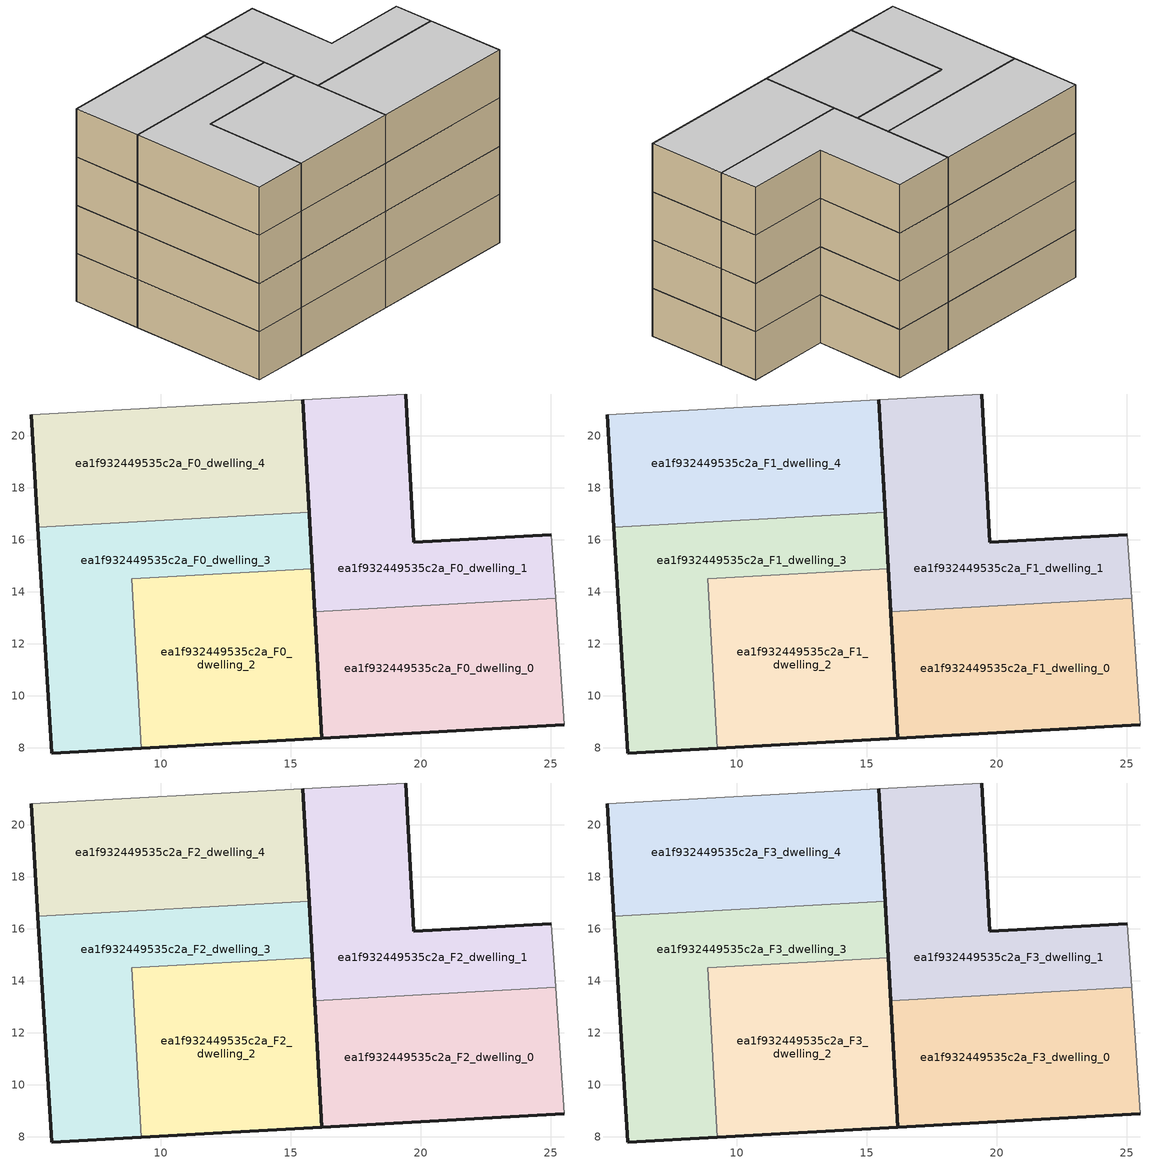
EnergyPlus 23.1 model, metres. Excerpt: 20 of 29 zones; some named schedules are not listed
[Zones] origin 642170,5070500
ea1f932449535c2a_F0_dwelling_0
 floor ground (EU_floor_Construction): 25.53,8.89 25.2,13.74 15.93,13.23 16.2,8.37 z0
 wall outside (EU_wall_Construction): 25.53,8.89 16.2,8.37 15.93,13.23 z0:3
 wall to ea1f932449535c2a_F0_dwelling_1 (EU_wall_Construction): 15.93,13.23 25.2,13.74 z0:3
 wall adiabatic (EU_wall_Construction): 25.2,13.74 25.53,8.89 z0:3
ea1f932449535c2a_F0_dwelling_1
 floor ground (EU_floor_Construction): 25.2,13.74 25.03,16.2 19.73,15.9 19.43,21.6 15.48,21.38 15.93,13.23 z0
 wall outside (EU_wall_Construction): 19.43,21.6 19.73,15.9 25.03,16.2 / 15.93,13.23 15.48,21.38 z0:3
 wall adiabatic (EU_wall_Construction): 25.03,16.2 25.2,13.74 / 15.48,21.38 19.43,21.6 z0:3
ea1f932449535c2a_F0_dwelling_2
 floor ground (EU_floor_Construction): 16.2,8.37 15.84,14.88 8.89,14.49 9.25,7.99 z0
 wall outside (EU_wall_Construction): 15.84,14.88 16.2,8.37 9.25,7.99 z0:3
 wall to ea1f932449535c2a_F0_dwelling_3 (EU_wall_Construction): 9.25,7.99 8.89,14.49 15.84,14.88 z0:3
ea1f932449535c2a_F0_dwelling_3
 floor ground (EU_floor_Construction): 9.25,7.99 8.89,14.49 15.84,14.88 15.72,17.06 5.29,16.48 5.82,7.8 z0
 wall outside (EU_wall_Construction): 9.25,7.99 5.82,7.8 5.29,16.48 / 15.72,17.06 15.84,14.88 z0:3
 wall to ea1f932449535c2a_F0_dwelling_4 (EU_wall_Construction): 5.29,16.48 15.72,17.06 z0:3
ea1f932449535c2a_F0_dwelling_4
 floor ground (EU_floor_Construction): 15.72,17.06 15.48,21.38 5.02,20.8 5.29,16.48 z0
 wall outside (EU_wall_Construction): 5.29,16.48 5.02,20.8 / 15.48,21.38 15.72,17.06 z0:3
 wall adiabatic (EU_wall_Construction): 5.02,20.8 15.48,21.38 z0:3
ea1f932449535c2a_F1_dwelling_0
 floor to ea1f932449535c2a_F0_dwelling_0 (EU_floor_Construction): 25.53,8.89 25.2,13.74 15.93,13.23 16.2,8.37 z3
 wall outside (EU_wall_Construction): 25.53,8.89 16.2,8.37 15.93,13.23 z3:6
 wall to ea1f932449535c2a_F1_dwelling_1 (EU_wall_Construction): 15.93,13.23 25.2,13.74 z3:6
 wall adiabatic (EU_wall_Construction): 25.2,13.74 25.53,8.89 z3:6
ea1f932449535c2a_F1_dwelling_1
 floor to ea1f932449535c2a_F0_dwelling_1 (EU_floor_Construction): 25.2,13.74 25.03,16.2 19.73,15.9 19.43,21.6 15.48,21.38 15.93,13.23 z3
 wall outside (EU_wall_Construction): 19.43,21.6 19.73,15.9 25.03,16.2 / 15.93,13.23 15.48,21.38 z3:6
 wall adiabatic (EU_wall_Construction): 25.03,16.2 25.2,13.74 / 15.48,21.38 19.43,21.6 z3:6
ea1f932449535c2a_F1_dwelling_2
 floor to ea1f932449535c2a_F0_dwelling_2 (EU_floor_Construction): 16.2,8.37 15.84,14.88 8.89,14.49 9.25,7.99 z3
 wall outside (EU_wall_Construction): 15.84,14.88 16.2,8.37 9.25,7.99 z3:6
 wall to ea1f932449535c2a_F1_dwelling_3 (EU_wall_Construction): 9.25,7.99 8.89,14.49 15.84,14.88 z3:6
ea1f932449535c2a_F1_dwelling_3
 floor to ea1f932449535c2a_F0_dwelling_3 (EU_floor_Construction): 9.25,7.99 8.89,14.49 15.84,14.88 15.72,17.06 5.29,16.48 5.82,7.8 z3
 wall outside (EU_wall_Construction): 9.25,7.99 5.82,7.8 5.29,16.48 / 15.72,17.06 15.84,14.88 z3:6
 wall to ea1f932449535c2a_F1_dwelling_4 (EU_wall_Construction): 5.29,16.48 15.72,17.06 z3:6
ea1f932449535c2a_F1_dwelling_4
 floor to ea1f932449535c2a_F0_dwelling_4 (EU_floor_Construction): 15.72,17.06 15.48,21.38 5.02,20.8 5.29,16.48 z3
 wall outside (EU_wall_Construction): 5.29,16.48 5.02,20.8 / 15.48,21.38 15.72,17.06 z3:6
 wall adiabatic (EU_wall_Construction): 5.02,20.8 15.48,21.38 z3:6
ea1f932449535c2a_F2_dwelling_0
 floor to ea1f932449535c2a_F1_dwelling_0 (EU_floor_Construction): 25.53,8.89 25.2,13.74 15.93,13.23 16.2,8.37 z6
 wall outside (EU_wall_Construction): 25.53,8.89 16.2,8.37 15.93,13.23 z6:9
 wall to ea1f932449535c2a_F2_dwelling_1 (EU_wall_Construction): 15.93,13.23 25.2,13.74 z6:9
 wall adiabatic (EU_wall_Construction): 25.2,13.74 25.53,8.89 z6:9
ea1f932449535c2a_F2_dwelling_1
 floor to ea1f932449535c2a_F1_dwelling_1 (EU_floor_Construction): 25.2,13.74 25.03,16.2 19.73,15.9 19.43,21.6 15.48,21.38 15.93,13.23 z6
 wall outside (EU_wall_Construction): 19.43,21.6 19.73,15.9 25.03,16.2 / 15.93,13.23 15.48,21.38 z6:9
 wall adiabatic (EU_wall_Construction): 25.03,16.2 25.2,13.74 / 15.48,21.38 19.43,21.6 z6:9
ea1f932449535c2a_F2_dwelling_2
 floor to ea1f932449535c2a_F1_dwelling_2 (EU_floor_Construction): 16.2,8.37 15.84,14.88 8.89,14.49 9.25,7.99 z6
 wall outside (EU_wall_Construction): 15.84,14.88 16.2,8.37 9.25,7.99 z6:9
 wall to ea1f932449535c2a_F2_dwelling_3 (EU_wall_Construction): 9.25,7.99 8.89,14.49 15.84,14.88 z6:9
ea1f932449535c2a_F2_dwelling_3
 floor to ea1f932449535c2a_F1_dwelling_3 (EU_floor_Construction): 9.25,7.99 8.89,14.49 15.84,14.88 15.72,17.06 5.29,16.48 5.82,7.8 z6
 wall outside (EU_wall_Construction): 9.25,7.99 5.82,7.8 5.29,16.48 / 15.72,17.06 15.84,14.88 z6:9
 wall to ea1f932449535c2a_F2_dwelling_4 (EU_wall_Construction): 5.29,16.48 15.72,17.06 z6:9
ea1f932449535c2a_F2_dwelling_4
 floor to ea1f932449535c2a_F1_dwelling_4 (EU_floor_Construction): 15.72,17.06 15.48,21.38 5.02,20.8 5.29,16.48 z6
 wall outside (EU_wall_Construction): 5.29,16.48 5.02,20.8 / 15.48,21.38 15.72,17.06 z6:9
 wall adiabatic (EU_wall_Construction): 5.02,20.8 15.48,21.38 z6:9
ea1f932449535c2a_F3_dwelling_0
 floor to ea1f932449535c2a_F2_dwelling_0 (EU_floor_Construction): 25.53,8.89 25.2,13.74 15.93,13.23 16.2,8.37 z9
 wall outside (EU_wall_Construction): 25.53,8.89 16.2,8.37 15.93,13.23 z9:12
 wall to ea1f932449535c2a_F3_dwelling_1 (EU_wall_Construction): 15.93,13.23 25.2,13.74 z9:12
 wall adiabatic (EU_wall_Construction): 25.2,13.74 25.53,8.89 z9:12
 ceiling to ea1f932449535c2a_F4_dwelling_0 (EU_floor_Construction): 25.2,13.74 25.53,8.89 16.2,8.37 15.93,13.23 z12
ea1f932449535c2a_F3_dwelling_1
 floor to ea1f932449535c2a_F2_dwelling_1 (EU_floor_Construction): 25.2,13.74 25.03,16.2 19.73,15.9 19.43,21.6 15.48,21.38 15.93,13.23 z9
 wall outside (EU_wall_Construction): 19.43,21.6 19.73,15.9 25.03,16.2 / 15.93,13.23 15.48,21.38 z9:12
 wall adiabatic (EU_wall_Construction): 25.03,16.2 25.2,13.74 / 15.48,21.38 19.43,21.6 z9:12
 ceiling to ea1f932449535c2a_F4_dwelling_1 (EU_floor_Construction): 25.03,16.2 25.2,13.74 15.93,13.23 15.48,21.38 19.43,21.6 19.73,15.9 z12
ea1f932449535c2a_F3_dwelling_2
 floor to ea1f932449535c2a_F2_dwelling_2 (EU_floor_Construction): 16.2,8.37 15.84,14.88 8.89,14.49 9.25,7.99 z9
 wall outside (EU_wall_Construction): 15.84,14.88 16.2,8.37 9.25,7.99 z9:12
 wall to ea1f932449535c2a_F3_dwelling_3 (EU_wall_Construction): 9.25,7.99 8.89,14.49 15.84,14.88 z9:12
 ceiling to ea1f932449535c2a_F4_dwelling_2 (EU_floor_Construction): 15.84,14.88 16.2,8.37 9.25,7.99 8.89,14.49 z12
ea1f932449535c2a_F3_dwelling_3
 floor to ea1f932449535c2a_F2_dwelling_3 (EU_floor_Construction): 9.25,7.99 8.89,14.49 15.84,14.88 15.72,17.06 5.29,16.48 5.82,7.8 z9
 wall outside (EU_wall_Construction): 9.25,7.99 5.82,7.8 5.29,16.48 / 15.72,17.06 15.84,14.88 z9:12
 wall to ea1f932449535c2a_F3_dwelling_4 (EU_wall_Construction): 5.29,16.48 15.72,17.06 z9:12
 ceiling to ea1f932449535c2a_F4_dwelling_3 (EU_floor_Construction): 15.72,17.06 15.84,14.88 8.89,14.49 9.25,7.99 5.82,7.8 5.29,16.48 z12
ea1f932449535c2a_F3_dwelling_4
 floor to ea1f932449535c2a_F2_dwelling_4 (EU_floor_Construction): 15.72,17.06 15.48,21.38 5.02,20.8 5.29,16.48 z9
 wall outside (EU_wall_Construction): 5.29,16.48 5.02,20.8 / 15.48,21.38 15.72,17.06 z9:12
 wall adiabatic (EU_wall_Construction): 5.02,20.8 15.48,21.38 z9:12
 ceiling to ea1f932449535c2a_F4_dwelling_4 (EU_floor_Construction): 15.48,21.38 15.72,17.06 5.29,16.48 5.02,20.8 z12
[Building]
EU S2 Campaign: North Axis=0; Terrain=City; Solar Distribution=FullExterior
[Site:Location]
Lyon-Bron: Latitude=45.75; Longitude=5; Time Zone=1; Elevation=198
[SizingPeriod:WeatherFileDays]
AnnualSizingPeriod: Begin Month=1; Begin Day of Month=1; End Month=12; End Day of Month=31; Day of Week for Start Day=Monday; Use Weather File Daylight Saving Period=No; Use Weather File Rain and Snow Indicators=No
[MATERIAL]
EU_InternalMass_Material: Roughness=MediumRough; Thickness=0.1; Conductivity=1; Density=1800; Specific Heat=900; Thermal Absorptance=0.9; Solar Absorptance=0.7; Visible Absorptance=0.7
[MATERIAL:NOMASS] Roughness=MediumRough; Thermal Absorptance=0.9; Solar Absorptance=0.7; Visible Absorptance=0.7
Name | Thermal Resistance
EU_wall_NoMass | 0.776494
EU_floor_NoMass | 0.421597
[CONSTRUCTION]
EU_wall_Construction: EU_wall_NoMass
EU_floor_Construction: EU_floor_NoMass
EU_InternalMass_Construction: EU_InternalMass_Material
[ZONE] Type=1; Multiplier=1; Ceiling Height=autocalculate; Floor Area=autocalculate; Part of Total Floor Area=Yes
Name | Volume
ea1f932449535c2a_F0_dwelling_0; ea1f932449535c2a_F1_dwelling_0; ea1f932449535c2a_F2_dwelling_0; ea1f932449535c2a_F3_dwelling_0 | 135.978
ea1f932449535c2a_F0_dwelling_1; ea1f932449535c2a_F1_dwelling_1; ea1f932449535c2a_F2_dwelling_1; ea1f932449535c2a_F3_dwelling_1 | 135.997
ea1f932449535c2a_F0_dwelling_2; ea1f932449535c2a_F1_dwelling_2; ea1f932449535c2a_F2_dwelling_2; ea1f932449535c2a_F3_dwelling_2 | 135.979
ea1f932449535c2a_F0_dwelling_3; ea1f932449535c2a_F1_dwelling_3; ea1f932449535c2a_F2_dwelling_3; ea1f932449535c2a_F3_dwelling_3 | 135.975
ea1f932449535c2a_F0_dwelling_4; ea1f932449535c2a_F1_dwelling_4; ea1f932449535c2a_F2_dwelling_4; ea1f932449535c2a_F3_dwelling_4 | 135.99
[INTERNALMASS] Construction=EU_InternalMass_Construction
Name | Zone or ZoneList | Surface Area
ea1f932449535c2a_F0_dwelling_0_EU_InternalMass | ea1f932449535c2a_F0_dwelling_0 | 45.3252
ea1f932449535c2a_F0_dwelling_1_EU_InternalMass | ea1f932449535c2a_F0_dwelling_1 | 45.3313
ea1f932449535c2a_F0_dwelling_2_EU_InternalMass | ea1f932449535c2a_F0_dwelling_2 | 45.3281
ea1f932449535c2a_F0_dwelling_3_EU_InternalMass | ea1f932449535c2a_F0_dwelling_3 | 45.3251
ea1f932449535c2a_F0_dwelling_4_EU_InternalMass | ea1f932449535c2a_F0_dwelling_4 | 45.3297
ea1f932449535c2a_F1_dwelling_0_EU_InternalMass | ea1f932449535c2a_F1_dwelling_0 | 45.3252
ea1f932449535c2a_F1_dwelling_1_EU_InternalMass | ea1f932449535c2a_F1_dwelling_1 | 45.3313
ea1f932449535c2a_F1_dwelling_2_EU_InternalMass | ea1f932449535c2a_F1_dwelling_2 | 45.3281
ea1f932449535c2a_F1_dwelling_3_EU_InternalMass | ea1f932449535c2a_F1_dwelling_3 | 45.3251
ea1f932449535c2a_F1_dwelling_4_EU_InternalMass | ea1f932449535c2a_F1_dwelling_4 | 45.3297
ea1f932449535c2a_F2_dwelling_0_EU_InternalMass | ea1f932449535c2a_F2_dwelling_0 | 45.3252
ea1f932449535c2a_F2_dwelling_1_EU_InternalMass | ea1f932449535c2a_F2_dwelling_1 | 45.3313
ea1f932449535c2a_F2_dwelling_2_EU_InternalMass | ea1f932449535c2a_F2_dwelling_2 | 45.3281
ea1f932449535c2a_F2_dwelling_3_EU_InternalMass | ea1f932449535c2a_F2_dwelling_3 | 45.3251
ea1f932449535c2a_F2_dwelling_4_EU_InternalMass | ea1f932449535c2a_F2_dwelling_4 | 45.3297
ea1f932449535c2a_F3_dwelling_0_EU_InternalMass | ea1f932449535c2a_F3_dwelling_0 | 45.3252
ea1f932449535c2a_F3_dwelling_1_EU_InternalMass | ea1f932449535c2a_F3_dwelling_1 | 45.3313
ea1f932449535c2a_F3_dwelling_2_EU_InternalMass | ea1f932449535c2a_F3_dwelling_2 | 45.3281
ea1f932449535c2a_F3_dwelling_3_EU_InternalMass | ea1f932449535c2a_F3_dwelling_3 | 45.3251
ea1f932449535c2a_F3_dwelling_4_EU_InternalMass | ea1f932449535c2a_F3_dwelling_4 | 45.3297
[OTHEREQUIPMENT] Fuel Type=Electricity; Design Level Calculation Method=Watts/Area; Power per Zone Floor Area=1; Fraction Latent=0; Fraction Radiant=0; Fraction Lost=0; Carbon Dioxide Generation Rate=0; EndUse Subcategory=EU_Step8_InternalGains
Name | Zone or ZoneList or Space or SpaceList | Schedule
EU_Step8_InternalGain_ea1f932449535c2a_F0_dwelling_0_f000 | ea1f932449535c2a_F0_dwelling_0 | EU_Step8_GainSchedule_ea1f932449535c2a_F0_dwelling_0_f000
EU_Step8_InternalGain_ea1f932449535c2a_F0_dwelling_1_f000 | ea1f932449535c2a_F0_dwelling_1 | EU_Step8_GainSchedule_ea1f932449535c2a_F0_dwelling_1_f000
EU_Step8_InternalGain_ea1f932449535c2a_F0_dwelling_2_f000 | ea1f932449535c2a_F0_dwelling_2 | EU_Step8_GainSchedule_ea1f932449535c2a_F0_dwelling_2_f000
EU_Step8_InternalGain_ea1f932449535c2a_F0_dwelling_3_f000 | ea1f932449535c2a_F0_dwelling_3 | EU_Step8_GainSchedule_ea1f932449535c2a_F0_dwelling_3_f000
EU_Step8_InternalGain_ea1f932449535c2a_F0_dwelling_4_f000 | ea1f932449535c2a_F0_dwelling_4 | EU_Step8_GainSchedule_ea1f932449535c2a_F0_dwelling_4_f000
EU_Step8_InternalGain_ea1f932449535c2a_F1_dwelling_0_f000 | ea1f932449535c2a_F1_dwelling_0 | EU_Step8_GainSchedule_ea1f932449535c2a_F1_dwelling_0_f000
EU_Step8_InternalGain_ea1f932449535c2a_F1_dwelling_1_f000 | ea1f932449535c2a_F1_dwelling_1 | EU_Step8_GainSchedule_ea1f932449535c2a_F1_dwelling_1_f000
EU_Step8_InternalGain_ea1f932449535c2a_F1_dwelling_2_f000 | ea1f932449535c2a_F1_dwelling_2 | EU_Step8_GainSchedule_ea1f932449535c2a_F1_dwelling_2_f000
EU_Step8_InternalGain_ea1f932449535c2a_F1_dwelling_3_f000 | ea1f932449535c2a_F1_dwelling_3 | EU_Step8_GainSchedule_ea1f932449535c2a_F1_dwelling_3_f000
EU_Step8_InternalGain_ea1f932449535c2a_F1_dwelling_4_f000 | ea1f932449535c2a_F1_dwelling_4 | EU_Step8_GainSchedule_ea1f932449535c2a_F1_dwelling_4_f000
EU_Step8_InternalGain_ea1f932449535c2a_F2_dwelling_0_f000 | ea1f932449535c2a_F2_dwelling_0 | EU_Step8_GainSchedule_ea1f932449535c2a_F2_dwelling_0_f000
EU_Step8_InternalGain_ea1f932449535c2a_F2_dwelling_1_f000 | ea1f932449535c2a_F2_dwelling_1 | EU_Step8_GainSchedule_ea1f932449535c2a_F2_dwelling_1_f000
EU_Step8_InternalGain_ea1f932449535c2a_F2_dwelling_2_f000 | ea1f932449535c2a_F2_dwelling_2 | EU_Step8_GainSchedule_ea1f932449535c2a_F2_dwelling_2_f000
EU_Step8_InternalGain_ea1f932449535c2a_F2_dwelling_3_f000 | ea1f932449535c2a_F2_dwelling_3 | EU_Step8_GainSchedule_ea1f932449535c2a_F2_dwelling_3_f000
EU_Step8_InternalGain_ea1f932449535c2a_F2_dwelling_4_f000 | ea1f932449535c2a_F2_dwelling_4 | EU_Step8_GainSchedule_ea1f932449535c2a_F2_dwelling_4_f000
EU_Step8_InternalGain_ea1f932449535c2a_F3_dwelling_0_f000 | ea1f932449535c2a_F3_dwelling_0 | EU_Step8_GainSchedule_ea1f932449535c2a_F3_dwelling_0_f000
EU_Step8_InternalGain_ea1f932449535c2a_F3_dwelling_1_f000 | ea1f932449535c2a_F3_dwelling_1 | EU_Step8_GainSchedule_ea1f932449535c2a_F3_dwelling_1_f000
EU_Step8_InternalGain_ea1f932449535c2a_F3_dwelling_2_f000 | ea1f932449535c2a_F3_dwelling_2 | EU_Step8_GainSchedule_ea1f932449535c2a_F3_dwelling_2_f000
EU_Step8_InternalGain_ea1f932449535c2a_F3_dwelling_3_f000 | ea1f932449535c2a_F3_dwelling_3 | EU_Step8_GainSchedule_ea1f932449535c2a_F3_dwelling_3_f000
EU_Step8_InternalGain_ea1f932449535c2a_F3_dwelling_4_f000 | ea1f932449535c2a_F3_dwelling_4 | EU_Step8_GainSchedule_ea1f932449535c2a_F3_dwelling_4_f000
[ZONEVENTILATION:DESIGNFLOWRATE] Schedule=EU_AlwaysOn; Design Flow Rate Calculation Method=AirChanges/Hour; Air Changes per Hour=0.693814; Ventilation Type=Natural; Fan Pressure Rise=0; Fan Total Efficiency=1; Constant Term Coefficient=1; Temperature Term Coefficient=0; Velocity Term Coefficient=0; Velocity Squared Term Coefficient=0; Minimum Indoor Temperature=-100; Maximum Indoor Temperature=100; Delta Temperature=-100; Minimum Outdoor Temperature=-100; Maximum Outdoor Temperature=100; Maximum Wind Speed=40
Name | Zone or ZoneList or Space or SpaceList
EU_ConstantAir_ea1f932449535c2a_F0_dwelling_0 | ea1f932449535c2a_F0_dwelling_0
EU_ConstantAir_ea1f932449535c2a_F0_dwelling_1 | ea1f932449535c2a_F0_dwelling_1
EU_ConstantAir_ea1f932449535c2a_F0_dwelling_2 | ea1f932449535c2a_F0_dwelling_2
EU_ConstantAir_ea1f932449535c2a_F0_dwelling_3 | ea1f932449535c2a_F0_dwelling_3
EU_ConstantAir_ea1f932449535c2a_F0_dwelling_4 | ea1f932449535c2a_F0_dwelling_4
EU_ConstantAir_ea1f932449535c2a_F1_dwelling_0 | ea1f932449535c2a_F1_dwelling_0
EU_ConstantAir_ea1f932449535c2a_F1_dwelling_1 | ea1f932449535c2a_F1_dwelling_1
EU_ConstantAir_ea1f932449535c2a_F1_dwelling_2 | ea1f932449535c2a_F1_dwelling_2
EU_ConstantAir_ea1f932449535c2a_F1_dwelling_3 | ea1f932449535c2a_F1_dwelling_3
EU_ConstantAir_ea1f932449535c2a_F1_dwelling_4 | ea1f932449535c2a_F1_dwelling_4
EU_ConstantAir_ea1f932449535c2a_F2_dwelling_0 | ea1f932449535c2a_F2_dwelling_0
EU_ConstantAir_ea1f932449535c2a_F2_dwelling_1 | ea1f932449535c2a_F2_dwelling_1
EU_ConstantAir_ea1f932449535c2a_F2_dwelling_2 | ea1f932449535c2a_F2_dwelling_2
EU_ConstantAir_ea1f932449535c2a_F2_dwelling_3 | ea1f932449535c2a_F2_dwelling_3
EU_ConstantAir_ea1f932449535c2a_F2_dwelling_4 | ea1f932449535c2a_F2_dwelling_4
EU_ConstantAir_ea1f932449535c2a_F3_dwelling_0 | ea1f932449535c2a_F3_dwelling_0
EU_ConstantAir_ea1f932449535c2a_F3_dwelling_1 | ea1f932449535c2a_F3_dwelling_1
EU_ConstantAir_ea1f932449535c2a_F3_dwelling_2 | ea1f932449535c2a_F3_dwelling_2
EU_ConstantAir_ea1f932449535c2a_F3_dwelling_3 | ea1f932449535c2a_F3_dwelling_3
EU_ConstantAir_ea1f932449535c2a_F3_dwelling_4 | ea1f932449535c2a_F3_dwelling_4
[HVACTEMPLATE:THERMOSTAT] Constant Heating Setpoint=20; Constant Cooling Setpoint=50
EU_HeatOnly_ea1f932449535c2a_F0_dwelling_0; EU_HeatOnly_ea1f932449535c2a_F0_dwelling_1; EU_HeatOnly_ea1f932449535c2a_F0_dwelling_2; EU_HeatOnly_ea1f932449535c2a_F0_dwelling_3; EU_HeatOnly_ea1f932449535c2a_F0_dwelling_4; EU_HeatOnly_ea1f932449535c2a_F1_dwelling_0; EU_HeatOnly_ea1f932449535c2a_F1_dwelling_1; EU_HeatOnly_ea1f932449535c2a_F1_dwelling_2; EU_HeatOnly_ea1f932449535c2a_F1_dwelling_3; EU_HeatOnly_ea1f932449535c2a_F1_dwelling_4; EU_HeatOnly_ea1f932449535c2a_F2_dwelling_0; EU_HeatOnly_ea1f932449535c2a_F2_dwelling_1; EU_HeatOnly_ea1f932449535c2a_F2_dwelling_2; EU_HeatOnly_ea1f932449535c2a_F2_dwelling_3; EU_HeatOnly_ea1f932449535c2a_F2_dwelling_4; EU_HeatOnly_ea1f932449535c2a_F3_dwelling_0; EU_HeatOnly_ea1f932449535c2a_F3_dwelling_1; EU_HeatOnly_ea1f932449535c2a_F3_dwelling_2; EU_HeatOnly_ea1f932449535c2a_F3_dwelling_3; EU_HeatOnly_ea1f932449535c2a_F3_dwelling_4; EU_HeatOnly_ea1f932449535c2a_F4_dwelling_0
